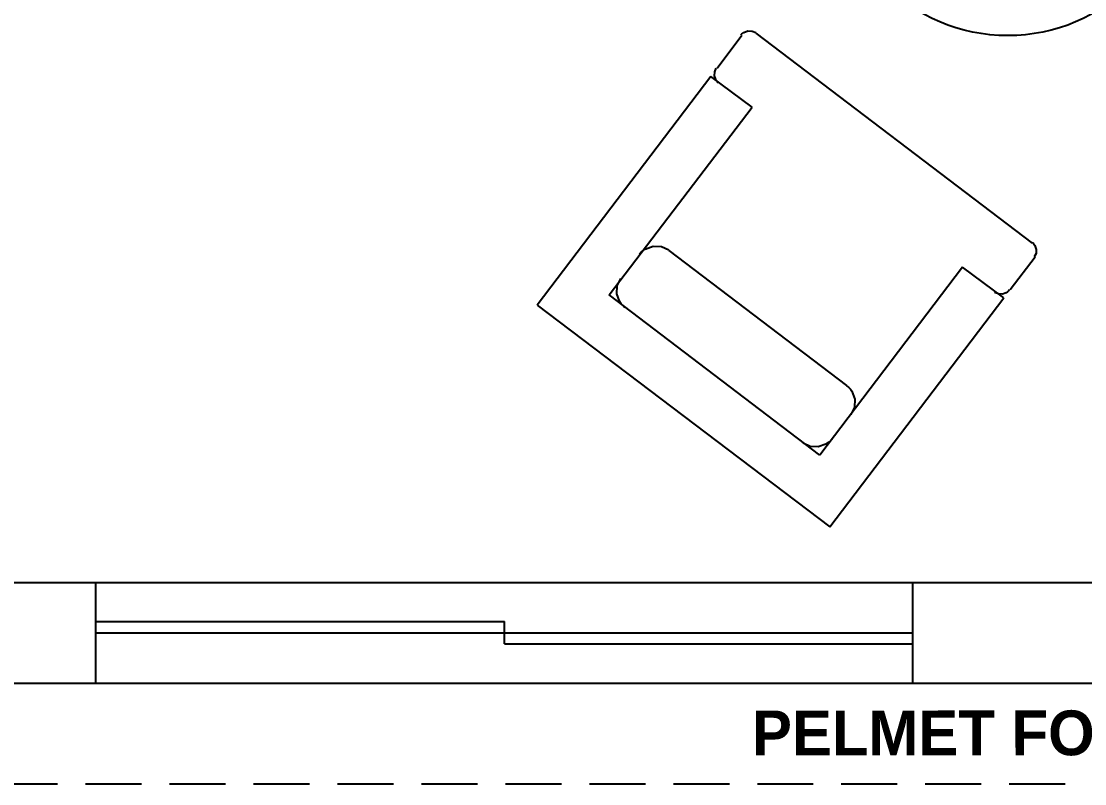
# Model space of a CAD drawing. Header units: inches. Extents: x 9636 to 21597, y -10243 to 557.
# Drawn here: x 14045.9 to 14140.9, y -8376.5 to -8308.3 of the extents above; entities that cross this region are included whole.
import ezdxf

# ---------------------------------------------------------------- set-up
doc = ezdxf.new("R2010")
doc.units = ezdxf.units.IN
doc.header["$MEASUREMENT"] = 0
doc.linetypes.add('DASHED', pattern=[0.75, 0.5, -0.25])
doc.styles.add('HEMI', font='stylu.ttf')

msp = doc.modelspace()

# ---------------------------------------------------------------- linework, layer by layer
for p, q in [((14108.039, -8312.521), (14110.24, -8309.561)), ((14110.162, -8309.541), (14110.239, -8309.449)), ((14110.239, -8309.449), (14110.329, -8309.378)), ((14110.329, -8309.378), (14110.425, -8309.318)), ((14110.425, -8309.318), (14110.783, -8309.188)), ((14110.783, -8309.188), (14111.152, -8309.199)), ((14111.152, -8309.199), (14111.496, -8309.342)), ((14136.216, -8328.154), (14111.525, -8309.39)), ((14107.817, -8312.844), (14107.961, -8312.502)), ((14107.481, -8313.249), (14091.945, -8333.708)), ((14111.164, -8315.998), (14107.481, -8313.249)), ((14107.799, -8313.2), (14107.817, -8312.844)), ((14107.909, -8313.524), (14107.799, -8313.2)), ((14107.989, -8313.654), (14107.909, -8313.524)), ((14108.067, -8313.757), (14107.989, -8313.654)), ((14108.161, -8313.836), (14108.067, -8313.757)), ((14098.382, -8332.784), (14111.164, -8315.998)), ((14101.258, -8328.961), (14101.432, -8328.809)), ((14101.432, -8328.809), (14101.618, -8328.679)), ((14101.618, -8328.679), (14102.333, -8328.42)), ((14102.333, -8328.42), (14103.057, -8328.449)), ((14103.057, -8328.449), (14103.711, -8328.754)), ((14119.623, -8340.868), (14103.74, -8328.803)), ((14136.187, -8328.106), (14136.279, -8328.183)), ((14136.279, -8328.183), (14136.35, -8328.273)), ((14136.35, -8328.273), (14136.41, -8328.369)), ((14136.41, -8328.369), (14136.538, -8328.726)), ((14136.538, -8328.726), (14136.52, -8329.081)), ((14101.091, -8329.124), (14101.258, -8328.961)), ((14136.435, -8329.411), (14134.205, -8332.323)), ((14136.52, -8329.081), (14136.357, -8329.391)), ((14129.959, -8330.292), (14117.21, -8347.112)), ((14133.642, -8333.041), (14129.959, -8330.292)), ((14099.112, -8331.96), (14099.419, -8331.308)), ((14099.076, -8332.672), (14099.112, -8331.96)), ((14099.314, -8333.352), (14099.076, -8332.672)), ((14133.165, -8332.695), (14132.822, -8332.551)), ((14133.52, -8332.713), (14133.165, -8332.695)), ((14133.844, -8332.604), (14133.52, -8332.713)), ((14133.967, -8332.511), (14133.844, -8332.604)), ((14134.056, -8332.409), (14133.967, -8332.511)), ((14134.127, -8332.303), (14134.056, -8332.409)), ((14117.21, -8347.112), (14098.382, -8332.784)), ((14099.465, -8333.573), (14099.314, -8333.352)), ((14099.625, -8333.759), (14099.465, -8333.573)), ((14118.111, -8353.51), (14133.642, -8333.041)), ((14091.945, -8333.708), (14118.111, -8353.51)), ((14099.789, -8333.928), (14099.625, -8333.759)), ((14119.574, -8340.897), (14119.77, -8341.041)), ((14119.77, -8341.041), (14119.932, -8341.202)), ((14119.932, -8341.202), (14120.063, -8341.385)), ((14120.063, -8341.385), (14120.322, -8342.1)), ((14120.322, -8342.1), (14120.293, -8342.824)), ((14120.293, -8342.824), (14119.987, -8343.478)), ((14116.357, -8346.332), (14115.705, -8346.026)), ((14117.967, -8345.981), (14117.749, -8346.13)), ((14118.148, -8345.824), (14117.967, -8345.981)), ((14118.315, -8345.661), (14118.148, -8345.824)), ((14117.069, -8346.369), (14116.357, -8346.332)), ((14117.749, -8346.13), (14117.069, -8346.369)), ((14024.125, -8358.47), (14256.125, -8358.47)), ((14029.125, -8367.47), (14256.125, -8367.47))]:
    msp.add_line(p, q)
at = {"color": 152, "true_color": 0x2776bb}
for p, q in [((14052.525, -8367.47), (14052.525, -8358.47)), ((14125.525, -8367.47), (14125.525, -8358.47)), ((14052.525, -8361.97), (14089.025, -8361.97)), ((14089.025, -8363.97), (14089.025, -8361.97)), ((14052.525, -8362.97), (14125.525, -8362.97)), ((14089.025, -8363.97), (14125.525, -8363.97))]:
    msp.add_line(p, q, dxfattribs=at)
at = {"linetype": 'DASHED', "ltscale": 10}
msp.add_line((14029.125, -8376.47), (14256.125, -8376.47), dxfattribs=at)
msp.add_circle((14133.989, -8294.028), 15.579)

# ---------------------------------------------------------------- texts
at = {"color": 177, "lineweight": 15, "true_color": 0x293189, "insert": (14177.549, -8369.916), "char_height": 4, "width": 69.21361, "attachment_point": 3, "rotation": 0.00944, "style": 'HEMI'}
msp.add_mtext('\\pxqc;{\\fStylus BT|b1|i0|c0|p34;PELMET FOR CURTAINS}', dxfattribs=at)

doc.saveas('drawing.dxf')
